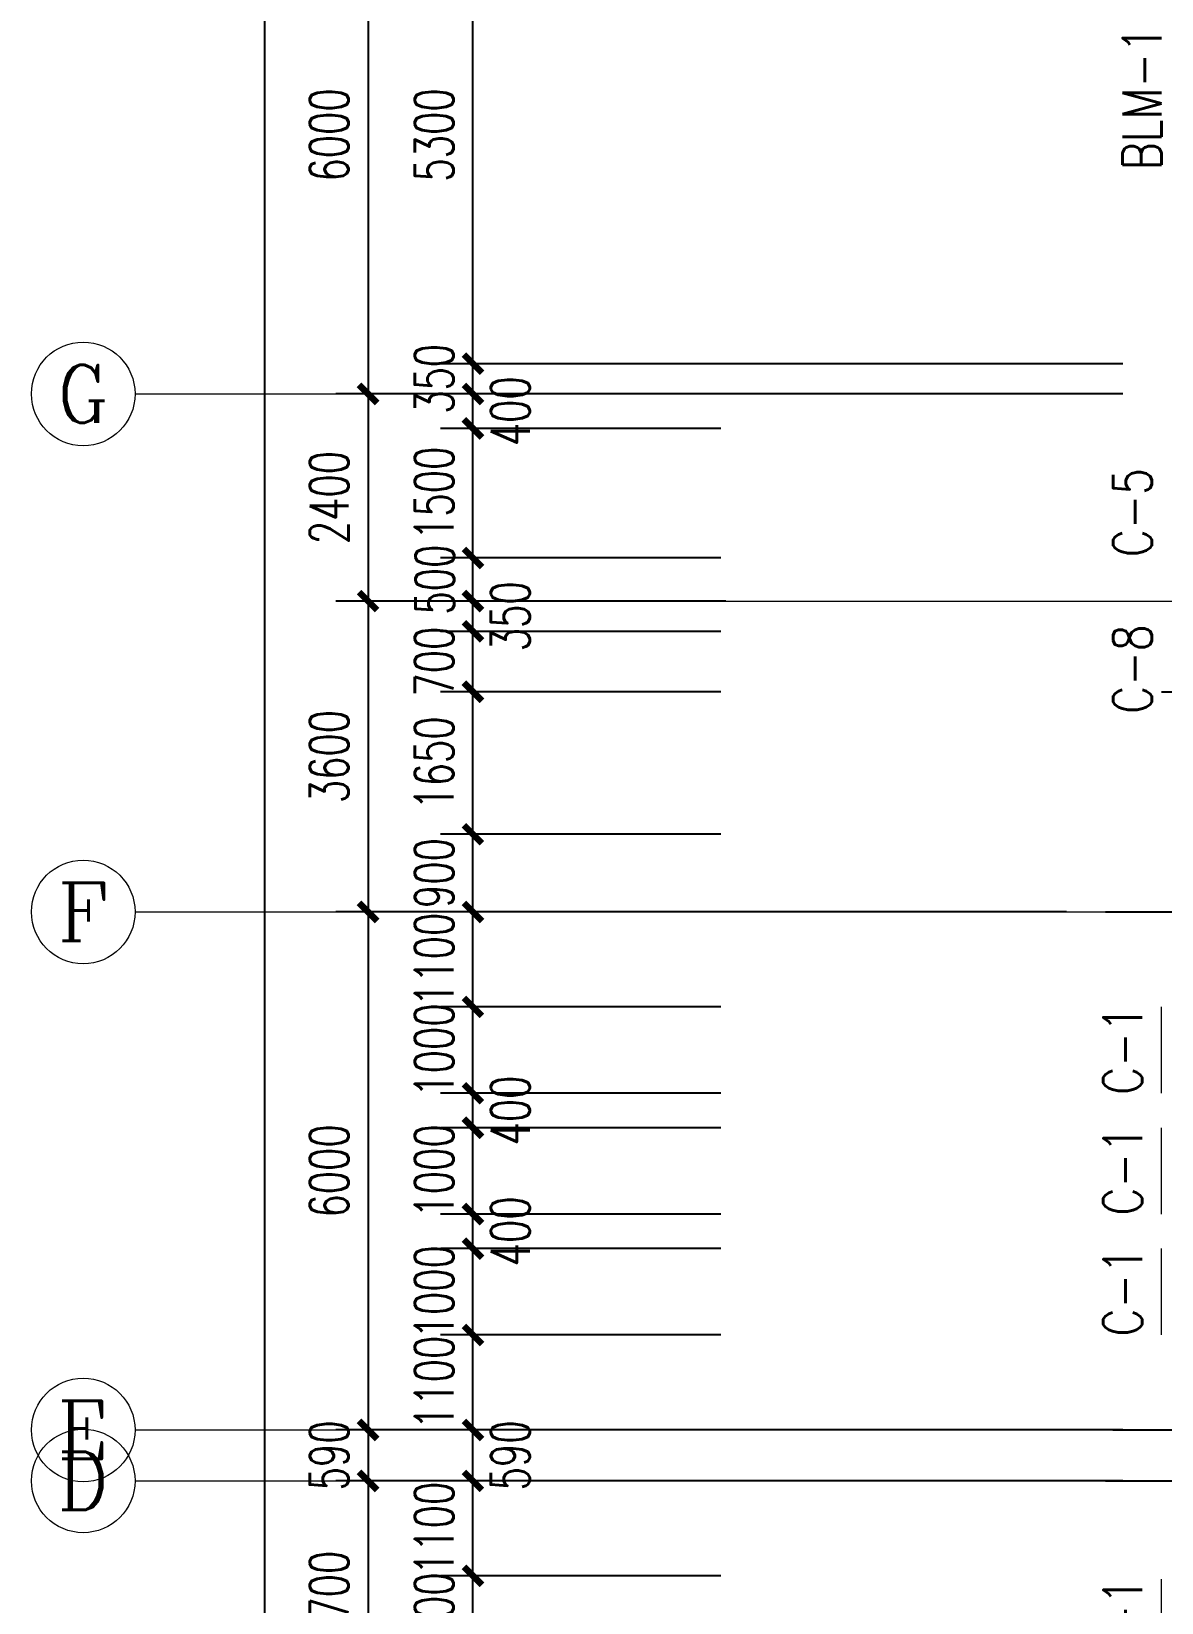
# Model space of a CAD drawing. Extents: x -220435 to 246757, y -381552 to -223577.
# Drawn here: x -49539 to -36447, y -331089 to -312890 of the extents above; entities that cross this region are included whole.
import ezdxf
from ezdxf.enums import TextEntityAlignment as Align

# ---------------------------------------------------------------- set-up
doc = ezdxf.new("R2010")
doc.units = 0
doc.header["$LTSCALE"] = 1500
doc.header["$MEASUREMENT"] = 0
doc.linetypes.add('DOTE', pattern=[2.42, 2, -0.2, 0.02, -0.2])
doc.layers.get('0').update_dxf_attribs({"linetype": 'CONTINUOUS'})
doc.layers.get('DEFPOINTS').update_dxf_attribs({"linetype": 'CONTINUOUS'})
for name, color, linetype in [('AXIS_TEXT', 7, 'CONTINUOUS'), ('DOTE', 7, 'DOTE'), ('PUB_WALL', 7, 'CONTINUOUS'), ('WALL', 7, 'CONTINUOUS'), ('WINDOW_TEXT', 7, 'CONTINUOUS')]:
    doc.layers.add(name, color=color, linetype=linetype)
doc.layers.add('PUB_DIM', color=7, linetype='CONTINUOUS', lineweight=0)
doc.layers.add('WINDOW', color=7, linetype='CONTINUOUS', lineweight=0)
doc.styles.add('_SIMPLEX', font='SIMPLEX.shx', dxfattribs={"width": 0.8})
doc.styles.add('COMPLEX', font='COMPLEX')
doc.styles.add('DIM_FONT', font='TXT.shx', dxfattribs={"width": 0.7})
doc.styles.add('SIMPLEX', font='SIMPLEX.SHX')
doc.dimstyles.new('DIMN150', dxfattribs={"dimscale": 1.5, "dimtxt": 300, "dimasz": 1, "dimexe": 250, "dimexo": 300, "dimgap": 150, "dimtad": 1, "dimdec": 0, "dimzin": 0, "dimdsep": 46, "dimtxsty": 'DIM_FONT', "dimblk": '_DIMX', "dimcen": 0.09, "dimclrt": 7, "dimadec": 0, "dimazin": 0, "dimtfac": 1, "dimtdec": 0, "dimtix": 1, "dimtmove": 2, "dimatfit": 3, "dimldrblk": '_DIMX', "dimfxl": 1, "dimtolj": 1, "dimtzin": 0, "dimarcsym": 0})

# ---------------------------------------------------------------- blocks, each defined once
blk = doc.blocks.new('_DIMX')
blk.add_line((-150, 0), (150, 0))
at = {"const_width": 50}
blk.add_lwpolyline([(-70, -70), (70, 70)], dxfattribs=at)
blk = doc.blocks.new('*D930')
at = {"layer": 'DEFPOINTS', "color": 0, "lineweight": 20}
for p in [(-37097, -269089), (-46839, -347679), (-37097, -347679)]:
    blk.add_point(p, dxfattribs=at)
at = {"layer": 'PUB_DIM', "color": 0, "lineweight": -2}
for p, q in [((-37547, -269089), (-47214, -269089)), ((-46839, -269091), (-46839, -347678)), ((-37547, -347679), (-47214, -347679))]:
    blk.add_line(p, q, dxfattribs=at)
at = {"layer": 'PUB_DIM', "color": 0, "lineweight": -2, "xscale": 1.5, "yscale": 1.5, "zscale": 1.5}
for p, rotation in [((-46839, -269089), 90), ((-46839, -347679), 270)]:
    blk.add_blockref('_DIMX', p, dxfattribs=dict(at, rotation=rotation))
at = {"layer": 'PUB_DIM', "color": 7, "insert": (-47289, -308384), "char_height": 450, "attachment_point": 5, "rotation": 90, "style": 'DIM_FONT'}
blk.add_mtext('\\A1;78590', dxfattribs=at)
blk = doc.blocks.new('*D875')
at = {"layer": 'DEFPOINTS', "color": 0, "lineweight": 20}
for p in [(-44424, -320539), (-41102, -320539), (-41102, -322189)]:
    blk.add_point(p, dxfattribs=at)
at = {"layer": 'PUB_DIM', "color": 0, "lineweight": -2}
for p, q in [((-41552, -320539), (-44799, -320539)), ((-44424, -322188), (-44424, -320541)), ((-41552, -322189), (-44799, -322189))]:
    blk.add_line(p, q, dxfattribs=at)
at = {"layer": 'PUB_DIM', "color": 0, "lineweight": -2, "xscale": 1.5, "yscale": 1.5, "zscale": 1.5}
for p, rotation in [((-44424, -320539), 90), ((-44424, -322189), 270)]:
    blk.add_blockref('_DIMX', p, dxfattribs=dict(at, rotation=rotation))
at = {"layer": 'PUB_DIM', "color": 7, "insert": (-44874, -321364), "char_height": 450, "attachment_point": 5, "rotation": 90, "style": 'DIM_FONT'}
blk.add_mtext('\\A1;1650', dxfattribs=at)
blk = doc.blocks.new('*D877')
at = {"layer": 'DEFPOINTS', "color": 0, "lineweight": 20}
for p in [(-44424, -311439), (-36447, -311439), (-36447, -316739)]:
    blk.add_point(p, dxfattribs=at)
at = {"layer": 'PUB_DIM', "color": 0, "lineweight": -2}
for p, q in [((-36897, -311439), (-44799, -311439)), ((-44424, -316738), (-44424, -311441)), ((-36897, -316739), (-44799, -316739))]:
    blk.add_line(p, q, dxfattribs=at)
at = {"layer": 'PUB_DIM', "color": 0, "lineweight": -2, "xscale": 1.5, "yscale": 1.5, "zscale": 1.5}
for p, rotation in [((-44424, -311439), 90), ((-44424, -316739), 270)]:
    blk.add_blockref('_DIMX', p, dxfattribs=dict(at, rotation=rotation))
at = {"layer": 'PUB_DIM', "color": 7, "insert": (-44874, -314089), "char_height": 450, "attachment_point": 5, "rotation": 90, "style": 'DIM_FONT'}
blk.add_mtext('\\A1;5300', dxfattribs=at)
blk = doc.blocks.new('*D879')
at = {"layer": 'DEFPOINTS', "color": 0, "lineweight": 20}
for p in [(-44424, -316739), (-36447, -316739), (-36447, -317089)]:
    blk.add_point(p, dxfattribs=at)
at = {"layer": 'PUB_DIM', "color": 0, "lineweight": -2}
for p, q in [((-36897, -316739), (-44799, -316739)), ((-44424, -316738), (-44424, -316736)), ((-44424, -317089), (-44424, -316739)), ((-36897, -317089), (-44799, -317089)), ((-44424, -317091), (-44424, -317092))]:
    blk.add_line(p, q, dxfattribs=at)
at = {"layer": 'PUB_DIM', "color": 0, "lineweight": -2, "xscale": 1.5, "yscale": 1.5, "zscale": 1.5}
for p, rotation in [((-44424, -316739), 270), ((-44424, -317089), 90)]:
    blk.add_blockref('_DIMX', p, dxfattribs=dict(at, rotation=rotation))
at = {"layer": 'PUB_DIM', "color": 7, "insert": (-44874, -316914), "char_height": 450, "attachment_point": 5, "rotation": 90, "style": 'DIM_FONT'}
blk.add_mtext('\\A1;350', dxfattribs=at)
blk = doc.blocks.new('*D880')
at = {"layer": 'DEFPOINTS', "color": 0, "lineweight": 20}
for p in [(-44424, -317089), (-41102, -317089), (-41102, -317489)]:
    blk.add_point(p, dxfattribs=at)
at = {"layer": 'PUB_DIM', "color": 0, "lineweight": -2}
for p, q in [((-41552, -317089), (-44799, -317089)), ((-44424, -317088), (-44424, -317086)), ((-44424, -317489), (-44424, -317089)), ((-41552, -317489), (-44799, -317489)), ((-44424, -317491), (-44424, -317492))]:
    blk.add_line(p, q, dxfattribs=at)
at = {"layer": 'PUB_DIM', "color": 0, "lineweight": -2, "xscale": 1.5, "yscale": 1.5, "zscale": 1.5}
for p, rotation in [((-44424, -317089), 270), ((-44424, -317489), 90)]:
    blk.add_blockref('_DIMX', p, dxfattribs=dict(at, rotation=rotation))
at = {"layer": 'PUB_DIM', "color": 7, "insert": (-43992, -317289), "char_height": 450, "attachment_point": 5, "rotation": 90, "style": 'DIM_FONT'}
blk.add_mtext('\\A1;400', dxfattribs=at)
blk = doc.blocks.new('*D881')
at = {"layer": 'DEFPOINTS', "color": 0, "lineweight": 20}
for p in [(-44424, -317489), (-41102, -317489), (-41102, -318989)]:
    blk.add_point(p, dxfattribs=at)
at = {"layer": 'PUB_DIM', "color": 0, "lineweight": -2}
for p, q in [((-41552, -317489), (-44799, -317489)), ((-44424, -318988), (-44424, -317491)), ((-41552, -318989), (-44799, -318989))]:
    blk.add_line(p, q, dxfattribs=at)
at = {"layer": 'PUB_DIM', "color": 0, "lineweight": -2, "xscale": 1.5, "yscale": 1.5, "zscale": 1.5}
for p, rotation in [((-44424, -317489), 90), ((-44424, -318989), 270)]:
    blk.add_blockref('_DIMX', p, dxfattribs=dict(at, rotation=rotation))
at = {"layer": 'PUB_DIM', "color": 7, "insert": (-44874, -318239), "char_height": 450, "attachment_point": 5, "rotation": 90, "style": 'DIM_FONT'}
blk.add_mtext('\\A1;1500', dxfattribs=at)
blk = doc.blocks.new('*D882')
at = {"layer": 'DEFPOINTS', "color": 0, "lineweight": 20}
for p in [(-44424, -318989), (-41102, -318989), (-41102, -319489)]:
    blk.add_point(p, dxfattribs=at)
at = {"layer": 'PUB_DIM', "color": 0, "lineweight": -2}
for p, q in [((-41552, -318989), (-44799, -318989)), ((-44424, -319488), (-44424, -318991)), ((-41552, -319489), (-44799, -319489))]:
    blk.add_line(p, q, dxfattribs=at)
at = {"layer": 'PUB_DIM', "color": 0, "lineweight": -2, "xscale": 1.5, "yscale": 1.5, "zscale": 1.5}
for p, rotation in [((-44424, -318989), 90), ((-44424, -319489), 270)]:
    blk.add_blockref('_DIMX', p, dxfattribs=dict(at, rotation=rotation))
at = {"layer": 'PUB_DIM', "color": 7, "insert": (-44865, -319239), "char_height": 450, "attachment_point": 5, "rotation": 90, "style": 'DIM_FONT'}
blk.add_mtext('\\A1;500', dxfattribs=at)
blk = doc.blocks.new('*D883')
at = {"layer": 'DEFPOINTS', "color": 0, "lineweight": 20}
for p in [(-44424, -319489), (-41102, -319489), (-41102, -319839)]:
    blk.add_point(p, dxfattribs=at)
at = {"layer": 'PUB_DIM', "color": 0, "lineweight": -2}
for p, q in [((-41552, -319489), (-44799, -319489)), ((-44424, -319488), (-44424, -319486)), ((-44424, -319839), (-44424, -319489)), ((-41552, -319839), (-44799, -319839)), ((-44424, -319841), (-44424, -319842))]:
    blk.add_line(p, q, dxfattribs=at)
at = {"layer": 'PUB_DIM', "color": 0, "lineweight": -2, "xscale": 1.5, "yscale": 1.5, "zscale": 1.5}
for p, rotation in [((-44424, -319489), 270), ((-44424, -319839), 90)]:
    blk.add_blockref('_DIMX', p, dxfattribs=dict(at, rotation=rotation))
at = {"layer": 'PUB_DIM', "color": 7, "insert": (-43992, -319664), "char_height": 450, "attachment_point": 5, "rotation": 90, "style": 'DIM_FONT'}
blk.add_mtext('\\A1;350', dxfattribs=at)
blk = doc.blocks.new('*D884')
at = {"layer": 'DEFPOINTS', "color": 0, "lineweight": 20}
for p in [(-44424, -319839), (-41102, -319839), (-41102, -320539)]:
    blk.add_point(p, dxfattribs=at)
at = {"layer": 'PUB_DIM', "color": 0, "lineweight": -2}
for p, q in [((-41552, -319839), (-44799, -319839)), ((-44424, -319838), (-44424, -319836)), ((-44424, -320539), (-44424, -319839)), ((-41552, -320539), (-44799, -320539)), ((-44424, -320541), (-44424, -320542))]:
    blk.add_line(p, q, dxfattribs=at)
at = {"layer": 'PUB_DIM', "color": 0, "lineweight": -2, "xscale": 1.5, "yscale": 1.5, "zscale": 1.5}
for p, rotation in [((-44424, -319839), 270), ((-44424, -320539), 90)]:
    blk.add_blockref('_DIMX', p, dxfattribs=dict(at, rotation=rotation))
at = {"layer": 'PUB_DIM', "color": 7, "insert": (-44874, -320189), "char_height": 450, "attachment_point": 5, "rotation": 90, "style": 'DIM_FONT'}
blk.add_mtext('\\A1;700', dxfattribs=at)
blk = doc.blocks.new('*D885')
at = {"layer": 'DEFPOINTS', "color": 0, "lineweight": 20}
for p in [(-44424, -322189), (-41102, -322189), (-41102, -323089)]:
    blk.add_point(p, dxfattribs=at)
at = {"layer": 'PUB_DIM', "color": 0, "lineweight": -2}
for p, q in [((-41552, -322189), (-44799, -322189)), ((-44424, -322188), (-44424, -322186)), ((-44424, -323089), (-44424, -322189)), ((-41552, -323089), (-44799, -323089)), ((-44424, -323091), (-44424, -323092))]:
    blk.add_line(p, q, dxfattribs=at)
at = {"layer": 'PUB_DIM', "color": 0, "lineweight": -2, "xscale": 1.5, "yscale": 1.5, "zscale": 1.5}
for p, rotation in [((-44424, -322189), 270), ((-44424, -323089), 90)]:
    blk.add_blockref('_DIMX', p, dxfattribs=dict(at, rotation=rotation))
at = {"layer": 'PUB_DIM', "color": 7, "insert": (-44874, -322639), "char_height": 450, "attachment_point": 5, "rotation": 90, "style": 'DIM_FONT'}
blk.add_mtext('\\A1;900', dxfattribs=at)
blk = doc.blocks.new('*D886')
at = {"layer": 'DEFPOINTS', "color": 0, "lineweight": 20}
for p in [(-44424, -323089), (-41102, -323089), (-41102, -324189)]:
    blk.add_point(p, dxfattribs=at)
at = {"layer": 'PUB_DIM', "color": 0, "lineweight": -2}
for p, q in [((-41552, -323089), (-44799, -323089)), ((-44424, -323088), (-44424, -323086)), ((-44424, -324189), (-44424, -323089)), ((-41552, -324189), (-44799, -324189)), ((-44424, -324191), (-44424, -324192))]:
    blk.add_line(p, q, dxfattribs=at)
at = {"layer": 'PUB_DIM', "color": 0, "lineweight": -2, "xscale": 1.5, "yscale": 1.5, "zscale": 1.5}
for p, rotation in [((-44424, -323089), 270), ((-44424, -324189), 90)]:
    blk.add_blockref('_DIMX', p, dxfattribs=dict(at, rotation=rotation))
at = {"layer": 'PUB_DIM', "color": 7, "insert": (-44874, -323639), "char_height": 450, "attachment_point": 5, "rotation": 90, "style": 'DIM_FONT'}
blk.add_mtext('\\A1;1100', dxfattribs=at)
blk = doc.blocks.new('*D887')
at = {"layer": 'DEFPOINTS', "color": 0, "lineweight": 20}
for p in [(-44424, -324189), (-41102, -324189), (-41102, -325189)]:
    blk.add_point(p, dxfattribs=at)
at = {"layer": 'PUB_DIM', "color": 0, "lineweight": -2}
for p, q in [((-41552, -324189), (-44799, -324189)), ((-44424, -324188), (-44424, -324186)), ((-44424, -325189), (-44424, -324189)), ((-41552, -325189), (-44799, -325189)), ((-44424, -325191), (-44424, -325192))]:
    blk.add_line(p, q, dxfattribs=at)
at = {"layer": 'PUB_DIM', "color": 0, "lineweight": -2, "xscale": 1.5, "yscale": 1.5, "zscale": 1.5}
for p, rotation in [((-44424, -324189), 270), ((-44424, -325189), 90)]:
    blk.add_blockref('_DIMX', p, dxfattribs=dict(at, rotation=rotation))
at = {"layer": 'PUB_DIM', "color": 7, "insert": (-44874, -324689), "char_height": 450, "attachment_point": 5, "rotation": 90, "style": 'DIM_FONT'}
blk.add_mtext('\\A1;1000', dxfattribs=at)
blk = doc.blocks.new('*D888')
at = {"layer": 'DEFPOINTS', "color": 0, "lineweight": 20}
for p in [(-44424, -325189), (-41102, -325189), (-41102, -325589)]:
    blk.add_point(p, dxfattribs=at)
at = {"layer": 'PUB_DIM', "color": 0, "lineweight": -2}
for p, q in [((-41552, -325189), (-44799, -325189)), ((-44424, -325188), (-44424, -325186)), ((-44424, -325589), (-44424, -325189)), ((-41552, -325589), (-44799, -325589)), ((-44424, -325591), (-44424, -325592))]:
    blk.add_line(p, q, dxfattribs=at)
at = {"layer": 'PUB_DIM', "color": 0, "lineweight": -2, "xscale": 1.5, "yscale": 1.5, "zscale": 1.5}
for p, rotation in [((-44424, -325189), 270), ((-44424, -325589), 90)]:
    blk.add_blockref('_DIMX', p, dxfattribs=dict(at, rotation=rotation))
at = {"layer": 'PUB_DIM', "color": 7, "insert": (-43992, -325389), "char_height": 450, "attachment_point": 5, "rotation": 90, "style": 'DIM_FONT'}
blk.add_mtext('\\A1;400', dxfattribs=at)
blk = doc.blocks.new('*D889')
at = {"layer": 'DEFPOINTS', "color": 0, "lineweight": 20}
for p in [(-44424, -325589), (-41102, -325589), (-41102, -326589)]:
    blk.add_point(p, dxfattribs=at)
at = {"layer": 'PUB_DIM', "color": 0, "lineweight": -2}
for p, q in [((-41552, -325589), (-44799, -325589)), ((-44424, -325588), (-44424, -325586)), ((-44424, -326589), (-44424, -325589)), ((-41552, -326589), (-44799, -326589)), ((-44424, -326591), (-44424, -326592))]:
    blk.add_line(p, q, dxfattribs=at)
at = {"layer": 'PUB_DIM', "color": 0, "lineweight": -2, "xscale": 1.5, "yscale": 1.5, "zscale": 1.5}
for p, rotation in [((-44424, -325589), 270), ((-44424, -326589), 90)]:
    blk.add_blockref('_DIMX', p, dxfattribs=dict(at, rotation=rotation))
at = {"layer": 'PUB_DIM', "color": 7, "insert": (-44874, -326089), "char_height": 450, "attachment_point": 5, "rotation": 90, "style": 'DIM_FONT'}
blk.add_mtext('\\A1;1000', dxfattribs=at)
blk = doc.blocks.new('*D890')
at = {"layer": 'DEFPOINTS', "color": 0, "lineweight": 20}
for p in [(-44424, -326589), (-41102, -326589), (-41102, -326989)]:
    blk.add_point(p, dxfattribs=at)
at = {"layer": 'PUB_DIM', "color": 0, "lineweight": -2}
for p, q in [((-41552, -326589), (-44799, -326589)), ((-44424, -326588), (-44424, -326586)), ((-44424, -326989), (-44424, -326589)), ((-41552, -326989), (-44799, -326989)), ((-44424, -326991), (-44424, -326992))]:
    blk.add_line(p, q, dxfattribs=at)
at = {"layer": 'PUB_DIM', "color": 0, "lineweight": -2, "xscale": 1.5, "yscale": 1.5, "zscale": 1.5}
for p, rotation in [((-44424, -326589), 270), ((-44424, -326989), 90)]:
    blk.add_blockref('_DIMX', p, dxfattribs=dict(at, rotation=rotation))
at = {"layer": 'PUB_DIM', "color": 7, "insert": (-43992, -326789), "char_height": 450, "attachment_point": 5, "rotation": 90, "style": 'DIM_FONT'}
blk.add_mtext('\\A1;400', dxfattribs=at)
blk = doc.blocks.new('*D891')
at = {"layer": 'DEFPOINTS', "color": 0, "lineweight": 20}
for p in [(-44424, -326989), (-41102, -326989), (-41102, -327989)]:
    blk.add_point(p, dxfattribs=at)
at = {"layer": 'PUB_DIM', "color": 0, "lineweight": -2}
for p, q in [((-41552, -326989), (-44799, -326989)), ((-44424, -326988), (-44424, -326986)), ((-44424, -327989), (-44424, -326989)), ((-41552, -327989), (-44799, -327989)), ((-44424, -327991), (-44424, -327992))]:
    blk.add_line(p, q, dxfattribs=at)
at = {"layer": 'PUB_DIM', "color": 0, "lineweight": -2, "xscale": 1.5, "yscale": 1.5, "zscale": 1.5}
for p, rotation in [((-44424, -326989), 270), ((-44424, -327989), 90)]:
    blk.add_blockref('_DIMX', p, dxfattribs=dict(at, rotation=rotation))
at = {"layer": 'PUB_DIM', "color": 7, "insert": (-44874, -327489), "char_height": 450, "attachment_point": 5, "rotation": 90, "style": 'DIM_FONT'}
blk.add_mtext('\\A1;1000', dxfattribs=at)
blk = doc.blocks.new('*D892')
at = {"layer": 'DEFPOINTS', "color": 0, "lineweight": 20}
for p in [(-44424, -327989), (-41102, -327989), (-41102, -329089)]:
    blk.add_point(p, dxfattribs=at)
at = {"layer": 'PUB_DIM', "color": 0, "lineweight": -2}
for p, q in [((-41552, -327989), (-44799, -327989)), ((-44424, -327988), (-44424, -327986)), ((-44424, -329089), (-44424, -327989)), ((-41552, -329089), (-44799, -329089)), ((-44424, -329091), (-44424, -329092))]:
    blk.add_line(p, q, dxfattribs=at)
at = {"layer": 'PUB_DIM', "color": 0, "lineweight": -2, "xscale": 1.5, "yscale": 1.5, "zscale": 1.5}
for p, rotation in [((-44424, -327989), 270), ((-44424, -329089), 90)]:
    blk.add_blockref('_DIMX', p, dxfattribs=dict(at, rotation=rotation))
at = {"layer": 'PUB_DIM', "color": 7, "insert": (-44874, -328539), "char_height": 450, "attachment_point": 5, "rotation": 90, "style": 'DIM_FONT'}
blk.add_mtext('\\A1;1100', dxfattribs=at)
blk = doc.blocks.new('*D893')
at = {"layer": 'DEFPOINTS', "color": 0, "lineweight": 20}
for p in [(-44424, -329089), (-36447, -329089), (-36447, -329679)]:
    blk.add_point(p, dxfattribs=at)
at = {"layer": 'PUB_DIM', "color": 0, "lineweight": -2}
for p, q in [((-36897, -329089), (-44799, -329089)), ((-44424, -329678), (-44424, -329091)), ((-36897, -329679), (-44799, -329679))]:
    blk.add_line(p, q, dxfattribs=at)
at = {"layer": 'PUB_DIM', "color": 0, "lineweight": -2, "xscale": 1.5, "yscale": 1.5, "zscale": 1.5}
for p, rotation in [((-44424, -329089), 90), ((-44424, -329679), 270)]:
    blk.add_blockref('_DIMX', p, dxfattribs=dict(at, rotation=rotation))
at = {"layer": 'PUB_DIM', "color": 7, "insert": (-43992, -329384), "char_height": 450, "attachment_point": 5, "rotation": 90, "style": 'DIM_FONT'}
blk.add_mtext('\\A1;590', dxfattribs=at)
blk = doc.blocks.new('*D894')
at = {"layer": 'DEFPOINTS', "color": 0, "lineweight": 20}
for p in [(-44424, -329679), (-41102, -329679), (-41102, -330779)]:
    blk.add_point(p, dxfattribs=at)
at = {"layer": 'PUB_DIM', "color": 0, "lineweight": -2}
for p, q in [((-41552, -329679), (-44799, -329679)), ((-44424, -329678), (-44424, -329676)), ((-44424, -330779), (-44424, -329679)), ((-41552, -330779), (-44799, -330779)), ((-44424, -330781), (-44424, -330782))]:
    blk.add_line(p, q, dxfattribs=at)
at = {"layer": 'PUB_DIM', "color": 0, "lineweight": -2, "xscale": 1.5, "yscale": 1.5, "zscale": 1.5}
for p, rotation in [((-44424, -329679), 270), ((-44424, -330779), 90)]:
    blk.add_blockref('_DIMX', p, dxfattribs=dict(at, rotation=rotation))
at = {"layer": 'PUB_DIM', "color": 7, "insert": (-44874, -330229), "char_height": 450, "attachment_point": 5, "rotation": 90, "style": 'DIM_FONT'}
blk.add_mtext('\\A1;1100', dxfattribs=at)
blk = doc.blocks.new('*D895')
at = {"layer": 'DEFPOINTS', "color": 0, "lineweight": 20}
for p in [(-44424, -330779), (-41102, -330779), (-41102, -331779)]:
    blk.add_point(p, dxfattribs=at)
at = {"layer": 'PUB_DIM', "color": 0, "lineweight": -2}
for p, q in [((-41552, -330779), (-44799, -330779)), ((-44424, -330778), (-44424, -330776)), ((-44424, -331779), (-44424, -330779)), ((-41552, -331779), (-44799, -331779)), ((-44424, -331781), (-44424, -331782))]:
    blk.add_line(p, q, dxfattribs=at)
at = {"layer": 'PUB_DIM', "color": 0, "lineweight": -2, "xscale": 1.5, "yscale": 1.5, "zscale": 1.5}
for p, rotation in [((-44424, -330779), 270), ((-44424, -331779), 90)]:
    blk.add_blockref('_DIMX', p, dxfattribs=dict(at, rotation=rotation))
at = {"layer": 'PUB_DIM', "color": 7, "insert": (-44874, -331279), "char_height": 450, "attachment_point": 5, "rotation": 90, "style": 'DIM_FONT'}
blk.add_mtext('\\A1;1000', dxfattribs=at)
blk = doc.blocks.new('*D911')
at = {"layer": 'DEFPOINTS', "color": 0, "lineweight": 20}
for p in [(-41046, -319489), (-45639, -323089), (-41046, -323089)]:
    blk.add_point(p, dxfattribs=at)
at = {"layer": 'PUB_DIM', "color": 0, "lineweight": -2}
for p, q in [((-41496, -319489), (-46014, -319489)), ((-45639, -319491), (-45639, -323088)), ((-41496, -323089), (-46014, -323089))]:
    blk.add_line(p, q, dxfattribs=at)
at = {"layer": 'PUB_DIM', "color": 0, "lineweight": -2, "xscale": 1.5, "yscale": 1.5, "zscale": 1.5}
for p, rotation in [((-45639, -319489), 90), ((-45639, -323089), 270)]:
    blk.add_blockref('_DIMX', p, dxfattribs=dict(at, rotation=rotation))
at = {"layer": 'PUB_DIM', "color": 7, "insert": (-46089, -321289), "char_height": 450, "attachment_point": 5, "rotation": 90, "style": 'DIM_FONT'}
blk.add_mtext('\\A1;3600', dxfattribs=at)
blk = doc.blocks.new('*D912')
at = {"layer": 'DEFPOINTS', "color": 0, "lineweight": 20}
for p in [(-37097, -311089), (-45639, -317089), (-37097, -317089)]:
    blk.add_point(p, dxfattribs=at)
at = {"layer": 'PUB_DIM', "color": 0, "lineweight": -2}
for p, q in [((-37547, -311089), (-46014, -311089)), ((-45639, -311091), (-45639, -317088)), ((-37547, -317089), (-46014, -317089))]:
    blk.add_line(p, q, dxfattribs=at)
at = {"layer": 'PUB_DIM', "color": 0, "lineweight": -2, "xscale": 1.5, "yscale": 1.5, "zscale": 1.5}
for p, rotation in [((-45639, -311089), 90), ((-45639, -317089), 270)]:
    blk.add_blockref('_DIMX', p, dxfattribs=dict(at, rotation=rotation))
at = {"layer": 'PUB_DIM', "color": 7, "insert": (-46089, -314089), "char_height": 450, "attachment_point": 5, "rotation": 90, "style": 'DIM_FONT'}
blk.add_mtext('\\A1;6000', dxfattribs=at)
blk = doc.blocks.new('*D913')
at = {"layer": 'DEFPOINTS', "color": 0, "lineweight": 20}
for p in [(-41046, -317089), (-45639, -319489), (-41046, -319489)]:
    blk.add_point(p, dxfattribs=at)
at = {"layer": 'PUB_DIM', "color": 0, "lineweight": -2}
for p, q in [((-41496, -317089), (-46014, -317089)), ((-45639, -317091), (-45639, -319488)), ((-41496, -319489), (-46014, -319489))]:
    blk.add_line(p, q, dxfattribs=at)
at = {"layer": 'PUB_DIM', "color": 0, "lineweight": -2, "xscale": 1.5, "yscale": 1.5, "zscale": 1.5}
for p, rotation in [((-45639, -317089), 90), ((-45639, -319489), 270)]:
    blk.add_blockref('_DIMX', p, dxfattribs=dict(at, rotation=rotation))
at = {"layer": 'PUB_DIM', "color": 7, "insert": (-46089, -318289), "char_height": 450, "attachment_point": 5, "rotation": 90, "style": 'DIM_FONT'}
blk.add_mtext('\\A1;2400', dxfattribs=at)
blk = doc.blocks.new('*D914')
at = {"layer": 'DEFPOINTS', "color": 0, "lineweight": 20}
for p in [(-41046, -329679), (-45639, -332379), (-41046, -332379)]:
    blk.add_point(p, dxfattribs=at)
at = {"layer": 'PUB_DIM', "color": 0, "lineweight": -2}
for p, q in [((-41496, -329679), (-46014, -329679)), ((-45639, -329681), (-45639, -332378)), ((-41496, -332379), (-46014, -332379))]:
    blk.add_line(p, q, dxfattribs=at)
at = {"layer": 'PUB_DIM', "color": 0, "lineweight": -2, "xscale": 1.5, "yscale": 1.5, "zscale": 1.5}
for p, rotation in [((-45639, -329679), 90), ((-45639, -332379), 270)]:
    blk.add_blockref('_DIMX', p, dxfattribs=dict(at, rotation=rotation))
at = {"layer": 'PUB_DIM', "color": 7, "insert": (-46089, -331029), "char_height": 450, "attachment_point": 5, "rotation": 90, "style": 'DIM_FONT'}
blk.add_mtext('\\A1;2700', dxfattribs=at)
blk = doc.blocks.new('*D917')
at = {"layer": 'DEFPOINTS', "color": 0, "lineweight": 20}
for p in [(-37097, -329089), (-45639, -329679), (-37097, -329679)]:
    blk.add_point(p, dxfattribs=at)
at = {"layer": 'PUB_DIM', "color": 0, "lineweight": -2}
for p, q in [((-37547, -329089), (-46014, -329089)), ((-45639, -329088), (-45639, -329086)), ((-45639, -329089), (-45639, -329679)), ((-37547, -329679), (-46014, -329679)), ((-45639, -329681), (-45639, -329682))]:
    blk.add_line(p, q, dxfattribs=at)
at = {"layer": 'PUB_DIM', "color": 0, "lineweight": -2, "xscale": 1.5, "yscale": 1.5, "zscale": 1.5}
for p, rotation in [((-45639, -329089), 270), ((-45639, -329679), 90)]:
    blk.add_blockref('_DIMX', p, dxfattribs=dict(at, rotation=rotation))
at = {"layer": 'PUB_DIM', "color": 7, "insert": (-46089, -329384), "char_height": 450, "attachment_point": 5, "rotation": 90, "style": 'DIM_FONT'}
blk.add_mtext('\\A1;590', dxfattribs=at)
blk = doc.blocks.new('*D918')
at = {"layer": 'DEFPOINTS', "color": 0, "lineweight": 20}
for p in [(-37097, -323089), (-45639, -329089), (-37097, -329089)]:
    blk.add_point(p, dxfattribs=at)
at = {"layer": 'PUB_DIM', "color": 0, "lineweight": -2}
for p, q in [((-37547, -323089), (-46014, -323089)), ((-45639, -323091), (-45639, -329088)), ((-37547, -329089), (-46014, -329089))]:
    blk.add_line(p, q, dxfattribs=at)
at = {"layer": 'PUB_DIM', "color": 0, "lineweight": -2, "xscale": 1.5, "yscale": 1.5, "zscale": 1.5}
for p, rotation in [((-45639, -323089), 90), ((-45639, -329089), 270)]:
    blk.add_blockref('_DIMX', p, dxfattribs=dict(at, rotation=rotation))
at = {"layer": 'PUB_DIM', "color": 7, "insert": (-46089, -326089), "char_height": 450, "attachment_point": 5, "rotation": 90, "style": 'DIM_FONT'}
blk.add_mtext('\\A1;6000', dxfattribs=at)
blk = doc.blocks.new('_AXISO')
blk.add_circle((0, 0), 0.5)
at = {"layer": 'AXIS_TEXT', "style": 'COMPLEX', "width": 1.041667}
blk.add_attdef('A', text='', height=0.56, dxfattribs=at).set_placement((-0.25, -0.28), (0.25, -0.28), align=Align.FIT)
blk = doc.blocks.new('_WBLK')
for p, q in [((-0.5, 0.5), (0.5, 0.5)), ((0.5, 0.167), (-0.5, 0.167)), ((0.5, -0.167), (-0.5, -0.167)), ((-0.5, -0.5), (0.5, -0.5))]:
    blk.add_line(p, q)
at = {"layer": 'WINDOW_TEXT', "style": 'SIMPLEX', "flags": 9}
blk.add_attdef('A', text='', height=1, dxfattribs=at).set_placement((0, 1.5), align=Align.MIDDLE)

msp = doc.modelspace()

# ---------------------------------------------------------------- linework, layer by layer
at = {"layer": 'DOTE'}
for p, q in [((-37097.1, -323089.3), (6802.9, -323089.3)), ((-37012.7, -329089.3), (6902.9, -329089.3)), ((-37097.1, -329679.3), (6902.9, -329679.3))]:
    msp.add_line(p, q, dxfattribs=at)
at = {"layer": 'PUB_DIM'}
for p, q in [((-48338.8, -317089.3), (-37097.1, -317089.3)), ((-41532.5, -319489.3), (-30097.1, -319489.3)), ((-48338.8, -323089.3), (-37097.1, -323089.3)), ((-48338.8, -329089.3), (-37097.1, -329089.3)), ((-48338.8, -329679.3), (-37097.1, -329679.3))]:
    msp.add_line(p, q, dxfattribs=at)
at = {"layer": 'PUB_WALL'}
msp.add_line((-36447.1, -320539.3), (-36047.1, -320539.3), dxfattribs=at)
at = {"layer": 'WALL'}
msp.add_line((-36447.1, -320539.3), (-36047.1, -320539.3), dxfattribs=at)

# ---------------------------------------------------------------- block references
at = {"layer": 'PUB_DIM', "xscale": 1200, "yscale": 1200, "zscale": 1200}
msp.add_blockref('_AXISO', (-48938.8, -317089.3), dxfattribs=at).add_auto_attribs({'A': 'G'})
at = {"layer": 'PUB_DIM'}
ref = msp.add_blockref('_AXISO', (-48938.8, -323089.3), dxfattribs=dict(at, xscale=1200, yscale=1200, zscale=1200))
ref.add_attrib('A', 'F', dxfattribs={"layer": 'AXIS_TEXT', "height": 672, "style": 'COMPLEX', "width": 1.171875}).set_placement((-49238.8, -323425.3), (-48638.8, -323425.3), align=Align.FIT)
ref = msp.add_blockref('_AXISO', (-48938.8, -329089.3), dxfattribs=dict(at, xscale=1200, yscale=1200, zscale=1200))
ref.add_attrib('A', 'E', dxfattribs={"layer": 'AXIS_TEXT', "height": 672, "style": 'COMPLEX', "width": 1.171875}).set_placement((-49238.8, -329425.3), (-48638.8, -329425.3), align=Align.FIT)
ref = msp.add_blockref('_AXISO', (-48938.8, -329679.3), dxfattribs=dict(at, xscale=1200, yscale=1200, zscale=1200))
ref.add_attrib('A', 'D', dxfattribs={"layer": 'AXIS_TEXT', "height": 672, "style": 'COMPLEX', "width": 1.102941}).set_placement((-49238.8, -330015.3), (-48638.8, -330015.3), align=Align.FIT)
at = {"layer": 'WINDOW'}
ref = msp.add_blockref('_WBLK', (-36247.1, -324689.3), dxfattribs=dict(at, xscale=1000, yscale=400, zscale=1000, rotation=90))
ref.add_attrib('A', 'C-1', dxfattribs={"layer": 'WINDOW_TEXT', "height": 450, "rotation": 90, "style": '_SIMPLEX', "width": 0.8, "flags": 8}).set_placement((-36897.1, -324689.3), align=Align.MIDDLE)
ref = msp.add_blockref('_WBLK', (-36247.1, -326089.3), dxfattribs=dict(at, xscale=1000, yscale=399.9999999999709, zscale=1000, rotation=90))
ref.add_attrib('A', 'C-1', dxfattribs={"layer": 'WINDOW_TEXT', "height": 450, "rotation": 90, "style": '_SIMPLEX', "width": 0.8, "flags": 8}).set_placement((-36897.1, -326089.3), align=Align.MIDDLE)
ref = msp.add_blockref('_WBLK', (-36247.1, -327489.3), dxfattribs=dict(at, xscale=1000, yscale=399.9999999999709, zscale=1000, rotation=90))
ref.add_attrib('A', 'C-1', dxfattribs={"layer": 'WINDOW_TEXT', "height": 450, "rotation": 90, "style": '_SIMPLEX', "width": 0.8, "flags": 8}).set_placement((-36897.1, -327489.3), align=Align.MIDDLE)
ref = msp.add_blockref('_WBLK', (-36247.1, -331319.3), dxfattribs=dict(at, xscale=1000, yscale=399.9999999999709, zscale=1000, rotation=90))
ref.add_attrib('A', 'C-1', dxfattribs={"layer": 'WINDOW_TEXT', "height": 450, "rotation": 90, "style": '_SIMPLEX', "width": 0.8, "flags": 8}).set_placement((-36897.1, -331319.3), align=Align.MIDDLE)

# ---------------------------------------------------------------- texts
at = {"layer": 'WINDOW', "style": 'SIMPLEX', "width": 0.8}
for s, p in [('BLM-1', (-36448.6, -314495.6)), ('C-5', (-36559.5, -318981)), ('C-8', (-36559.5, -320793.2))]:
    msp.add_text(s, height=450, rotation=90, dxfattribs=at).set_placement(p)

# ---------------------------------------------------------------- dimensions: what is measured, and where the dimension line sits
at = {"layer": 'PUB_DIM'}
for p1, p2, distance, picture, middle in [((-37097.1, -269089.3), (-37097.1, -347679.3), -9741.7, '*D930', (-47288.8, -308384.3)), ((-36447.1, -316739.3), (-36447.1, -311439.3), 7977, '*D877', (-44874, -314089.3)), ((-36447.1, -317089.3), (-36447.1, -316739.3), 7977, '*D879', (-44874, -316914.3)), ((-41101.9, -318989.3), (-41101.9, -317489.3), 3322.1, '*D881', (-44874, -318239.3)), ((-41101.9, -320539.3), (-41101.9, -319839.3), 3322.1, '*D884', (-44874, -320189.3)), ((-41101.9, -322189.3), (-41101.9, -320539.3), 3322.1, '*D875', (-44874, -321364.3)), ((-41101.9, -323089.3), (-41101.9, -322189.3), 3322.1, '*D885', (-44874, -322639.3)), ((-41101.9, -324189.3), (-41101.9, -323089.3), 3322.1, '*D886', (-44874, -323639.3)), ((-41101.9, -325189.3), (-41101.9, -324189.3), 3322.1, '*D887', (-44874, -324689.3)), ((-41101.9, -326589.3), (-41101.9, -325589.3), 3322.1, '*D889', (-44874, -326089.3)), ((-41101.9, -327989.3), (-41101.9, -326989.3), 3322.1, '*D891', (-44874, -327489.3)), ((-41101.9, -329089.3), (-41101.9, -327989.3), 3322.1, '*D892', (-44874, -328539.3)), ((-41101.9, -330779.3), (-41101.9, -329679.3), 3322.1, '*D894', (-44874, -330229.3)), ((-41101.9, -331779.3), (-41101.9, -330779.3), 3322.1, '*D895', (-44874, -331279.3))]:
    dim = msp.add_aligned_dim(p1=p1, p2=p2, distance=distance, dimstyle='DIMN150', dxfattribs=at)
    dim.commit()
    dim.dimension.update_dxf_attribs({"geometry": picture, "text_midpoint": middle})
for base, p1, p2, picture, middle in [((-45638.8, -317089.3), (-37097.1, -311089.3), (-37097.1, -317089.3), '*D912', (-46088.8, -314089.3)), ((-45638.8, -319489.3), (-41045.7, -317089.3), (-41045.7, -319489.3), '*D913', (-46088.8, -318289.3)), ((-45638.8, -323089.3), (-41045.7, -319489.3), (-41045.7, -323089.3), '*D911', (-46088.8, -321289.3)), ((-45638.8, -329089.3), (-37097.1, -323089.3), (-37097.1, -329089.3), '*D918', (-46088.8, -326089.3)), ((-45638.8, -329679.3), (-37097.1, -329089.3), (-37097.1, -329679.3), '*D917', (-46088.8, -329384.3)), ((-45638.8, -332379.3), (-41045.7, -329679.3), (-41045.7, -332379.3), '*D914', (-46088.8, -331029.3))]:
    dim = msp.add_linear_dim(base=base, p1=p1, p2=p2, angle=90, dimstyle='DIMN150', dxfattribs=at)
    dim.commit()
    dim.dimension.update_dxf_attribs({"geometry": picture, "text_midpoint": middle})
for base, p1, p2, picture, middle in [((-44424, -317089.3), (-41101.9, -317489.3), (-41101.9, -317089.3), '*D880', (-43992, -317289.3)), ((-44424, -318989.3), (-41101.9, -319489.3), (-41101.9, -318989.3), '*D882', (-44865.2, -319239.3)), ((-44424, -319489.3), (-41101.9, -319839.3), (-41101.9, -319489.3), '*D883', (-43992, -319664.3)), ((-44424, -325189.3), (-41101.9, -325589.3), (-41101.9, -325189.3), '*D888', (-43992, -325389.3)), ((-44424, -326589.3), (-41101.9, -326989.3), (-41101.9, -326589.3), '*D890', (-43992, -326789.3)), ((-44424, -329089.3), (-36447.1, -329679.3), (-36447.1, -329089.3), '*D893', (-43992, -329384.3))]:
    dim = msp.add_linear_dim(base=base, p1=p1, p2=p2, angle=90, dimstyle='DIMN150', dxfattribs=at)
    dim.commit()
    dim.dimension.update_dxf_attribs({"geometry": picture, "text_midpoint": middle, "dimtype": 161})

doc.saveas('drawing.dxf')
